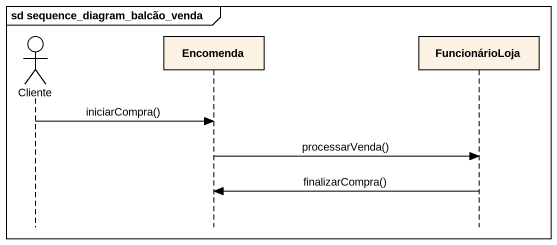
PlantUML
@startuml
mainframe sd sequence_diagram_balcão_venda
hide footbox
actor Cliente
participant Encomenda
participant FuncionárioLoja

Cliente -> Encomenda : iniciarCompra()
Encomenda -> FuncionárioLoja : processarVenda()
FuncionárioLoja -> Encomenda : finalizarCompra()
@enduml
